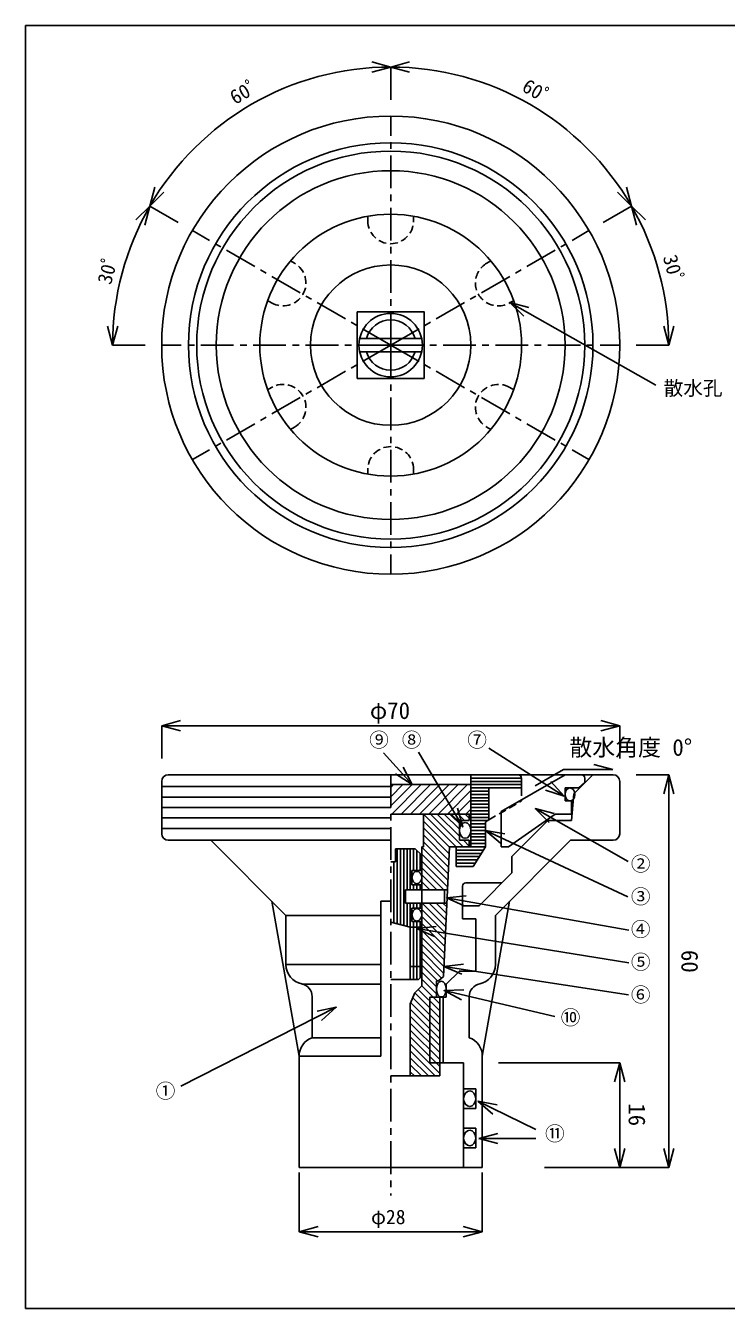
# Model space of a CAD drawing. Units: millimetres at full size, sheet at 1:1. Extents: x -140 to 140, y -97 to 99.
# Drawn here: x -139.9 to -32.9, y -96.9 to 99.1 of the extents above; entities that cross this region are included whole.
import ezdxf
from ezdxf.enums import TextEntityAlignment as Align

# ---------------------------------------------------------------- set-up
doc = ezdxf.new("R2010")
doc.units = ezdxf.units.MM
doc.linetypes.add('CHAIN1', pattern=[8, 5, -1, 1, -1])
doc.linetypes.add('DASHED1', pattern=[1.8, 1.2, -0.6])
doc.layers.add('0-0_図面枠', color=7, linetype='Continuous')
doc.layers.add('0-1_ノズル', color=4, linetype='Continuous')
doc.styles.add('ＭＳ ゴシック', font='')
doc.styles.get('ＭＳ ゴシック').set_extended_font_data('MS Gothic')

msp = doc.modelspace()

# ---------------------------------------------------------------- linework, layer by layer
at = {"layer": '0-0_図面枠', "color": 5}
msp.add_line((-139.949, 99.1), (140.051, 99.1), dxfattribs=at)
msp.add_lwpolyline([(-139.949, 99.1), (-139.949, -96.9), (140.051, -96.9), (140.051, 99.1)], dxfattribs=at)
at = {"layer": '0-1_ノズル', "color": 5}
msp.add_line((-139.949, 99.1), (140.051, 99.1), dxfattribs=at)
at = {"layer": '0-1_ノズル'}
for p, q in [((-84.158, 92.782), (-87.056, 93.558)), ((-84.158, 92.782), (-87.056, 92.005)), ((-84.158, 92.782), (-81.261, 93.558)), ((-84.158, 92.782), (-81.261, 92.005)), ((-84.158, 87.782), (-84.158, 92.782)), ((-84.158, 87.782), (-84.158, 92.782)), ((-120.964, 71.532), (-120.188, 74.429)), ((-120.964, 71.532), (-118.843, 73.653)), ((-47.352, 71.532), (-49.474, 73.653)), ((-47.352, 71.532), (-48.129, 74.429)), ((-120.964, 71.532), (-123.086, 69.41)), ((-120.964, 71.532), (-121.741, 68.634)), ((-116.634, 69.032), (-120.964, 71.532)), ((-116.634, 69.032), (-120.964, 71.532)), ((-51.682, 69.032), (-47.352, 71.532)), ((-51.682, 69.032), (-47.352, 71.532)), ((-47.352, 71.532), (-45.231, 69.41)), ((-47.352, 71.532), (-46.576, 68.634)), ((-65.968, 56.801), (-63.829, 54.697)), ((-126.658, 50.282), (-127.435, 53.179)), ((-126.658, 50.282), (-125.882, 53.179)), ((-41.658, 50.282), (-42.435, 53.179)), ((-41.658, 50.282), (-40.882, 53.179)), ((-79.413, 51.282), (-88.904, 51.282)), ((-121.658, 50.282), (-126.658, 50.282)), ((-79.413, 49.282), (-88.904, 49.282)), ((-46.658, 50.282), (-41.658, 50.282)), ((-119.158, -7.873), (-116.261, -7.097)), ((-49.158, -7.873), (-52.056, -7.097)), ((-119.158, -7.873), (-49.158, -7.873)), ((-119.158, -7.873), (-116.261, -8.65)), ((-119.158, -7.873), (-119.158, -12.873)), ((-49.158, -7.873), (-52.056, -8.65)), ((-49.158, -7.873), (-49.158, -12.873)), ((-80.894, -16.873), (-82.256, -14.201)), ((-41.658, -15.373), (-46.658, -15.373)), ((-41.658, -15.373), (-42.435, -18.271)), ((-41.658, -15.373), (-40.882, -18.271)), ((-41.658, -75.373), (-41.658, -15.373)), ((-64.158, -15.873), (-71.908, -15.873)), ((-64.158, -16.373), (-71.908, -16.373)), ((-64.158, -16.873), (-71.908, -16.873)), ((-69.158, -17.373), (-71.908, -17.373)), ((-57.66, -18.628), (-59.686, -16.415)), ((-69.158, -17.873), (-71.908, -17.873)), ((-69.158, -18.373), (-71.908, -18.373)), ((-69.158, -18.873), (-71.908, -18.873)), ((-69.158, -19.373), (-71.908, -19.373)), ((-73.137, -23.334), (-73.952, -20.447)), ((-69.158, -19.873), (-71.908, -19.873)), ((-69.158, -20.373), (-71.908, -20.373)), ((-69.158, -20.873), (-71.908, -20.873)), ((-69.158, -21.373), (-71.908, -21.373)), ((-62.058, -20.539), (-59.923, -22.646)), ((-69.158, -21.873), (-71.908, -21.873)), ((-69.355, -22.373), (-71.908, -22.373)), ((-69.658, -22.873), (-71.908, -22.873)), ((-69.658, -23.373), (-71.908, -23.373)), ((-69.658, -23.873), (-71.908, -23.873)), ((-69.658, -24.373), (-71.908, -24.373)), ((-69.658, -24.873), (-71.908, -24.873)), ((-69.658, -25.373), (-71.908, -25.373)), ((-69.658, -23.873), (-67.361, -25.803)), ((-83.158, -26.673), (-83.158, -38.137)), ((-82.658, -26.673), (-82.658, -38.271)), ((-82.158, -26.673), (-82.158, -38.405)), ((-81.658, -26.673), (-81.658, -32.973)), ((-81.158, -26.673), (-81.158, -32.973)), ((-80.658, -26.673), (-80.658, -29.973)), ((-80.158, -26.923), (-80.158, -29.973)), ((-79.658, -27.423), (-79.658, -29.973)), ((-69.971, -26.873), (-74.158, -26.873)), ((-70.283, -27.373), (-74.158, -27.373)), ((-69.658, -25.873), (-71.908, -25.873)), ((-69.658, -26.373), (-71.908, -26.373)), ((-83.658, -28.673), (-83.658, -38.003)), ((-70.596, -27.873), (-74.158, -27.873)), ((-70.908, -28.373), (-74.158, -28.373)), ((-71.221, -28.873), (-74.158, -28.873)), ((-80.658, -32.173), (-80.658, -32.973)), ((-80.158, -32.173), (-80.158, -32.973)), ((-79.658, -32.173), (-79.658, -32.973)), ((-81.658, -34.973), (-81.658, -38.539)), ((-81.158, -34.973), (-81.158, -38.673)), ((-80.658, -34.973), (-80.658, -35.773)), ((-80.158, -34.973), (-80.158, -35.773)), ((-79.658, -34.973), (-79.658, -35.773)), ((-75.626, -34.148), (-72.909, -35.419)), ((-80.658, -37.773), (-80.658, -46.673)), ((-80.196, -38.843), (-77.46, -40.073)), ((-80.158, -37.773), (-80.158, -46.673)), ((-79.658, -37.773), (-79.658, -46.423)), ((-76.029, -44.655), (-73.282, -45.861)), ((-75.989, -48.34), (-73.346, -49.759)), ((-92.481, -50.892), (-95.416, -51.511)), ((-49.158, -59.373), (-67.658, -59.373)), ((-49.158, -59.373), (-49.935, -62.271)), ((-49.158, -59.373), (-48.382, -62.271)), ((-49.158, -75.373), (-49.158, -59.373)), ((-70.825, -65.257), (-61.97, -69.558)), ((-70.825, -65.257), (-67.879, -65.825)), ((-70.825, -65.257), (-68.558, -67.222)), ((-70.698, -70.95), (-67.801, -70.173)), ((-61.97, -70.95), (-70.698, -70.95)), ((-70.698, -70.95), (-67.801, -71.726)), ((-49.158, -75.373), (-49.935, -72.475)), ((-49.158, -75.373), (-48.382, -72.475)), ((-41.658, -75.373), (-42.435, -72.475)), ((-41.658, -75.373), (-40.882, -72.475)), ((-98.158, -85.194), (-98.158, -76.161)), ((-70.158, -85.194), (-70.158, -76.161)), ((-49.158, -75.373), (-60.658, -75.373)), ((-41.658, -75.373), (-49.158, -75.373)), ((-98.158, -85.194), (-95.261, -84.417)), ((-98.158, -85.194), (-70.158, -85.194)), ((-98.158, -85.194), (-95.261, -85.97)), ((-70.158, -85.194), (-73.056, -84.417)), ((-70.158, -85.194), (-73.056, -85.97))]:
    msp.add_line(p, q, dxfattribs=at)
at = {"layer": '0-1_ノズル', "linetype": 'CHAIN1'}
for p, q in [((-84.158, 50.282), (-84.158, 85.282)), ((-84.158, 50.282), (-114.469, 67.782)), ((-84.158, 50.282), (-53.848, 67.782)), ((-84.158, 50.282), (-119.158, 50.282)), ((-84.158, 50.282), (-114.469, 32.782)), ((-84.158, 50.282), (-49.158, 50.282)), ((-84.158, 50.282), (-84.158, 15.282)), ((-84.158, 50.282), (-53.848, 32.782)), ((-84.158, -15.373), (-84.158, -79.671))]:
    msp.add_line(p, q, dxfattribs=at)
at = {"layer": '0-1_ノズル', "color": 7, "linetype": 'DASHED1'}
for p, q in [((-87.658, 69.282), (-87.658, 69.973)), ((-80.658, 69.282), (-80.658, 69.973)), ((-98.863, 62.813), (-99.462, 63.158)), ((-69.454, 62.813), (-68.855, 63.158)), ((-102.363, 56.75), (-102.962, 57.096)), ((-65.954, 56.75), (-65.355, 57.096)), ((-102.363, 43.813), (-102.962, 43.467)), ((-65.954, 43.813), (-65.355, 43.467)), ((-98.863, 37.75), (-99.462, 37.405)), ((-69.454, 37.75), (-68.855, 37.405)), ((-87.658, 31.282), (-87.658, 30.59)), ((-80.658, 31.282), (-80.658, 30.59)), ((-64.158, -17.373), (-64.158, -19.373)), ((-69.158, -22.26), (-64.158, -19.373))]:
    msp.add_line(p, q, dxfattribs=at)
at = {"layer": '0-1_ノズル', "color": 3}
for p, q in [((-89.258, 55.382), (-89.258, 45.182)), ((-89.258, 45.182), (-79.058, 45.182)), ((-118.158, -15.373), (-84.158, -15.373)), ((-50.158, -15.373), (-84.158, -15.373)), ((-64.658, -15.373), (-71.908, -15.373)), ((-71.908, -15.373), (-71.908, -26.373)), ((-57.508, -15.373), (-67.258, -21.002)), ((-57.508, -15.373), (-55.008, -15.373)), ((-119.158, -16.373), (-119.158, -24.373)), ((-64.158, -17.373), (-69.158, -17.373)), ((-69.158, -17.373), (-69.158, -22.26)), ((-64.158, -15.873), (-64.158, -16.373)), ((-64.158, -15.873), (-64.158, -17.373)), ((-57.508, -17.373), (-57.508, -19.373)), ((-55.436, -17.373), (-57.508, -17.373)), ((-55.436, -17.373), (-54.508, -16.508)), ((-54.508, -15.873), (-54.508, -16.508)), ((-49.158, -24.373), (-49.158, -16.373)), ((-56.508, -19.373), (-57.508, -19.373)), ((-56.508, -19.373), (-56.508, -21.373)), ((-72.658, -21.373), (-84.158, -21.373)), ((-79.158, -21.373), (-79.158, -26.373)), ((-72.658, -21.373), (-72.158, -21.373)), ((-72.158, -22.373), (-72.158, -21.373)), ((-67.258, -21.002), (-67.258, -26.373)), ((-59.008, -21.373), (-66.133, -26.373)), ((-59.008, -21.373), (-56.508, -21.373)), ((-73.658, -22.373), (-73.658, -25.373)), ((-72.158, -22.373), (-73.658, -22.373)), ((-69.158, -22.26), (-69.658, -22.549)), ((-69.658, -22.549), (-69.658, -26.373)), ((-118.158, -25.373), (-111.658, -25.373)), ((-111.658, -25.373), (-84.158, -25.373)), ((-72.158, -25.373), (-73.658, -25.373)), ((-72.158, -25.373), (-72.158, -26.373)), ((-68.158, -36.873), (-56.658, -25.373)), ((-56.658, -25.373), (-50.158, -25.373)), ((-83.408, -26.673), (-83.408, -28.673)), ((-80.408, -26.673), (-83.408, -26.673)), ((-80.408, -26.673), (-79.408, -27.673)), ((-79.158, -26.373), (-79.408, -26.373)), ((-75.158, -26.373), (-76.102, -46.183)), ((-72.158, -26.373), (-75.158, -26.373)), ((-74.158, -26.373), (-71.908, -26.373)), ((-74.158, -26.373), (-74.158, -29.373)), ((-71.533, -29.373), (-69.658, -26.373)), ((-67.258, -26.373), (-66.133, -26.373)), ((-83.408, -28.673), (-84.158, -28.673)), ((-79.408, -27.673), (-79.408, -29.973)), ((-71.533, -29.373), (-74.158, -29.373)), ((-65.658, -27.873), (-65.658, -30.373)), ((-80.908, -29.973), (-80.908, -32.173)), ((-80.908, -29.973), (-79.408, -29.973)), ((-70.658, -35.373), (-65.658, -30.373)), ((-81.908, -32.973), (-81.908, -34.973)), ((-81.908, -32.973), (-79.408, -32.973)), ((-80.908, -32.173), (-79.408, -32.173)), ((-79.408, -32.173), (-79.408, -32.973)), ((-73.158, -32.373), (-73.158, -35.373)), ((-67.158, -31.873), (-72.658, -31.873)), ((-85.658, -34.699), (-85.658, -58.373)), ((-85.658, -34.699), (-84.158, -34.699)), ((-81.908, -34.973), (-79.408, -34.973)), ((-79.408, -35.773), (-79.408, -34.973)), ((-70.158, -58.373), (-65.984, -34.699)), ((-100.158, -36.873), (-85.658, -36.873)), ((-80.908, -35.773), (-80.908, -37.773)), ((-80.908, -35.773), (-79.408, -35.773)), ((-73.158, -35.373), (-73.158, -37.373)), ((-73.158, -35.373), (-70.658, -35.373)), ((-68.158, -44.373), (-68.158, -36.873)), ((-81.158, -38.673), (-84.158, -37.869)), ((-81.158, -38.673), (-79.408, -38.673)), ((-81.158, -38.673), (-81.158, -46.673)), ((-80.908, -37.773), (-79.408, -37.773)), ((-79.408, -46.173), (-79.408, -37.773)), ((-73.158, -37.373), (-71.158, -37.373)), ((-71.158, -37.373), (-71.158, -45.373)), ((-100.158, -44.373), (-85.658, -44.373)), ((-81.158, -44.673), (-79.408, -44.673)), ((-79.908, -46.673), (-84.158, -46.673)), ((-79.908, -46.673), (-79.408, -46.173)), ((-76.825, -46.873), (-77.158, -46.873)), ((-76.825, -46.873), (-76.102, -46.183)), ((-85.658, -47.373), (-97.758, -47.373)), ((-81.158, -50.373), (-80.451, -48.666)), ((-80.451, -48.666), (-79.408, -47.623)), ((-75.658, -47.373), (-75.658, -49.373)), ((-96.158, -49.272), (-96.158, -55.545)), ((-81.158, -50.373), (-81.158, -61.373)), ((-78.158, -49.373), (-78.158, -59.373)), ((-75.658, -49.373), (-78.158, -49.373)), ((-76.658, -49.373), (-76.658, -61.373)), ((-76.158, -49.373), (-76.158, -59.373)), ((-72.158, -49.272), (-72.158, -55.545)), ((-96.158, -55.545), (-85.658, -55.545)), ((-98.158, -58.373), (-98.158, -75.373)), ((-70.158, -75.373), (-70.158, -58.373)), ((-78.158, -59.373), (-73.008, -59.373)), ((-73.008, -59.373), (-73.008, -75.373)), ((-81.158, -61.373), (-84.158, -61.373)), ((-81.158, -61.373), (-76.658, -61.373)), ((-73.008, -63.373), (-71.158, -63.373)), ((-71.158, -63.373), (-71.158, -66.373)), ((-73.008, -66.373), (-73.008, -69.373)), ((-71.158, -66.373), (-73.008, -66.373)), ((-73.008, -69.373), (-71.158, -69.373)), ((-71.158, -69.373), (-71.158, -72.373)), ((-71.158, -72.373), (-73.008, -72.373)), ((-98.158, -75.373), (-70.158, -75.373))]:
    msp.add_line(p, q, dxfattribs=at)
at = {"layer": '0-1_ノズル', "color": 7}
for p, q in [((-57.723, -14.573), (-62.053, -17.073)), ((-57.723, -14.573), (-52.723, -14.573)), ((-50.223, -14.573), (-57.723, -14.573)), ((-50.223, -14.573), (-53.121, -13.797)), ((-84.158, -17.173), (-119.158, -17.173)), ((-84.158, -18.773), (-119.158, -18.773)), ((-84.158, -20.373), (-119.158, -20.373)), ((-79.158, -21.373), (-74.158, -26.373)), ((-78.098, -21.373), (-73.098, -26.373)), ((-77.037, -21.373), (-73.658, -24.752)), ((-75.976, -21.373), (-73.649, -23.7)), ((-74.916, -21.373), (-73.658, -22.631)), ((-73.855, -21.373), (-72.855, -22.373)), ((-72.794, -21.373), (-72.158, -22.009)), ((-84.158, -21.973), (-119.158, -21.973)), ((-79.158, -22.434), (-75.161, -26.431)), ((-79.158, -23.495), (-75.209, -27.444)), ((-84.158, -23.573), (-119.158, -23.573)), ((-79.158, -24.555), (-75.258, -28.456)), ((-73.037, -25.373), (-72.158, -26.252)), ((-79.408, -26.427), (-75.354, -30.481)), ((-79.158, -25.616), (-75.306, -29.469)), ((-79.408, -27.487), (-75.402, -31.493)), ((-79.408, -28.548), (-75.45, -32.506)), ((-79.408, -29.609), (-76.044, -32.973)), ((-79.408, -30.669), (-77.104, -32.973)), ((-79.408, -31.73), (-78.165, -32.973)), ((-79.408, -32.791), (-79.226, -32.973)), ((-75.473, -32.973), (-79.408, -32.973)), ((-75.908, -34.973), (-75.908, -32.973)), ((-75.568, -34.973), (-79.408, -34.973)), ((-79.347, -34.973), (-75.74, -38.581)), ((-78.286, -34.973), (-75.691, -37.568)), ((-77.226, -34.973), (-75.643, -36.556)), ((-76.165, -34.973), (-75.595, -35.543)), ((-79.408, -35.973), (-75.788, -39.593)), ((-79.408, -37.033), (-75.836, -40.605)), ((-79.408, -38.094), (-75.884, -41.618)), ((-79.408, -39.155), (-75.933, -42.63)), ((-79.408, -40.215), (-75.981, -43.643)), ((-79.408, -41.276), (-76.029, -44.655)), ((-79.408, -42.336), (-76.077, -45.668)), ((-79.408, -43.397), (-76.368, -46.437)), ((-79.408, -44.458), (-76.993, -46.873)), ((-79.408, -45.518), (-77.158, -47.768)), ((-79.408, -46.579), (-77.158, -48.829)), ((-80.467, -48.703), (-76.658, -52.511)), ((-79.947, -48.162), (-76.658, -51.45)), ((-79.417, -47.632), (-76.658, -50.39)), ((-81.088, -50.203), (-76.658, -54.632)), ((-80.777, -49.453), (-76.658, -53.572)), ((-81.158, -51.193), (-76.658, -55.693)), ((-81.158, -52.254), (-76.658, -56.754)), ((-81.158, -53.314), (-76.658, -57.814)), ((-81.158, -54.375), (-76.658, -58.875)), ((-81.158, -55.436), (-76.658, -59.936)), ((-81.158, -56.496), (-76.658, -60.996)), ((-81.158, -57.557), (-77.342, -61.373)), ((-81.158, -58.618), (-78.403, -61.373)), ((-81.158, -59.678), (-79.463, -61.373)), ((-81.158, -60.739), (-80.524, -61.373))]:
    msp.add_line(p, q, dxfattribs=at)
at = {"layer": '0-1_ノズル', "color": 2}
for p, q in [((-71.908, -16.873), (-84.158, -16.873)), ((-80.894, -16.873), (-84.158, -20.138)), ((-82.308, -16.873), (-84.158, -18.724)), ((-83.722, -16.873), (-84.158, -17.31)), ((-79.479, -16.873), (-83.979, -21.373)), ((-78.065, -16.873), (-82.565, -21.373)), ((-76.651, -16.873), (-81.151, -21.373)), ((-75.237, -16.873), (-79.737, -21.373)), ((-73.823, -16.873), (-78.323, -21.373)), ((-72.408, -16.873), (-76.908, -21.373)), ((-71.908, -17.787), (-75.494, -21.373)), ((-71.908, -19.202), (-74.08, -21.373)), ((-71.908, -20.616), (-72.662, -21.37)), ((-72.158, -21.373), (-71.908, -21.373))]:
    msp.add_line(p, q, dxfattribs=at)
at = {"layer": '0-1_ノズル', "color": 5}
msp.add_lwpolyline([(-139.949, 99.1), (-139.949, -96.9), (140.051, -96.9), (140.051, 99.1)], dxfattribs=at)
at = {"layer": '0-1_ノズル', "color": 3}
for points in [[(-89.258, 55.382), (-79.058, 55.382), (-79.058, 45.182)], [(-53.243, -15.373), (-56.158, -18.288), (-56.508, -22.373)], [(-65.658, -27.873), (-60.158, -22.373), (-56.508, -22.373)], [(-100.158, -44.373), (-100.158, -36.873), (-111.658, -25.373)], [(-79.408, -47.623), (-79.408, -47.369), (-79.408, -26.373)], [(-85.658, -58.373), (-98.158, -58.373), (-102.333, -34.699)], [(-77.158, -46.873), (-77.158, -49.373), (-76.658, -49.373)], [(-71.158, -45.373), (-73.658, -45.373), (-75.658, -47.373)]]:
    msp.add_lwpolyline(points, dxfattribs=at)
at = {"layer": '0-1_ノズル'}
for points in [[(-43.642, 44.153), (-65.968, 56.801), (-63.064, 56.048)], [(-69.155, -11.297), (-57.66, -18.628), (-60.521, -17.724)], [(-85.265, -12.021), (-80.894, -16.873), (-83.41, -15.24)], [(-79.925, -11.93), (-73.137, -23.334), (-75.286, -21.241)], [(-47.854, -28.614), (-62.058, -20.539), (-59.155, -21.296)], [(-47.926, -34.022), (-69.658, -23.873), (-66.704, -24.396)], [(-47.768, -39.093), (-75.626, -34.148), (-72.637, -33.89)], [(-47.768, -44.101), (-80.196, -38.843), (-77.211, -38.54)], [(-47.813, -48.974), (-76.029, -44.655), (-73.047, -44.326)], [(-59.046, -52.323), (-75.989, -48.34), (-72.99, -48.248)], [(-116.223, -62.946), (-92.481, -50.892), (-94.713, -52.896)]]:
    msp.add_lwpolyline(points, dxfattribs=at)
at = {"layer": '0-1_ノズル', "color": 3}
for radius in [35, 30.915, 29.65, 26.65, 20, 12.25]:
    msp.add_circle((-84.158, 50.282), radius, dxfattribs=at)
at = {"layer": '0-1_ノズル'}
msp.add_circle((-84.158, 50.282), 4.85, dxfattribs=at)
for radius, start, end in [(42.5, 90, 150), (42.5, 30, 90), (42.5, 150, 180), (42.5, 360, 30), (3.85, 15.05465, 164.94535), (3.85, 195.05465, 344.94535)]:
    msp.add_arc((-84.158, 50.282), radius, start, end, dxfattribs=at)
at = {"layer": '0-1_ノズル', "color": 7, "linetype": 'DASHED1'}
for centre, start, end in [((-84.158, 69.282), 180, 0), ((-100.613, 59.782), 240, 60), ((-67.704, 59.782), 120, 300), ((-100.613, 40.782), 300, 120), ((-67.704, 40.782), 60, 240), ((-84.158, 31.282), 0, 180)]:
    msp.add_arc(centre, 3.5, start, end, dxfattribs=at)
at = {"layer": '0-1_ノズル', "color": 3}
for centre, radius, start, end in [((-118.158, -16.373), 1, 90, 180), ((-118.158, -16.373), 1, 90, 180), ((-118.158, -16.373), 1, 90, 180), ((-64.658, -15.873), 0.5, 0, 90), ((-55.008, -15.873), 0.5, 0, 90), ((-50.158, -16.373), 1, 0, 90), ((-118.158, -24.373), 1, 180, 270), ((-50.158, -24.373), 1, 270, 0), ((-72.658, -32.373), 0.5, 90, 180), ((-97.158, -44.373), 3, 180, 258.46304), ((-71.158, -44.373), 3, 281.53696, 0), ((-98.158, -49.272), 2, 0, 78.46304), ((-70.158, -49.272), 2, 101.53696, 180), ((-95.158, -58.373), 3, 109.47122, 180), ((-73.158, -58.373), 3, 0, 70.52878)]:
    msp.add_arc(centre, radius, start, end, dxfattribs=at)
at = {"layer": '0-1_ノズル', "color": 7}
for centre, major_axis, ratio in [((-56.758, -18.373), (0, 1), 0.75), ((-72.783, -23.873), (0, 1.2), 0.7292), ((-80.158, -31.073), (0, 0.95), 0.7895), ((-80.158, -36.773), (0, 0.95), 0.7895), ((-76.408, -48.123), (0, 1.2), 0.625), ((-72.083, -64.873), (0, 1.2), 0.770833), ((-72.083, -70.873), (0, 1.2), 0.770833)]:
    msp.add_ellipse(centre, major_axis=major_axis, ratio=ratio, dxfattribs=at)

# ---------------------------------------------------------------- texts
at = {"layer": '0-1_ノズル', "color": 7, "style": 'ＭＳ ゴシック'}
for s, height, rotation, p in [('60ﾟ', 2.199, 30, (-107.607, 86.396)), ('60ﾟ', 2.199, 330, (-64.607, 88.646)), ('30ﾟ', 2.199, 75, (-126.276, 59.237)), ('30ﾟ', 2.199, 285, (-43.206, 63.584)), ('60', 2.566, 270, (-40.496, -42.134)), ('16', 2.566, 270, (-48.557, -65.566))]:
    msp.add_text(s, height=height, rotation=rotation, dxfattribs=at).set_placement(p, align=Align.BOTTOM_LEFT)
for s, height, p in [('散水孔', 2.199, (-42.439, 41.954)), ('φ70', 2.566, (-87.341, -7.61)), ('⑨', 2.199, (-87.45, -11.796)), ('⑧', 2.199, (-82.45, -11.796)), ('⑦', 2.199, (-72.45, -11.796)), ('散水角度 0°', 2.566, (-56.852, -13.239)), ('②', 2.199, (-47.444, -30.737)), ('③', 2.199, (-47.444, -35.737)), ('④', 2.199, (-47.444, -40.737)), ('⑤', 2.199, (-47.444, -45.737)), ('⑥', 2.199, (-47.444, -50.737)), ('⑩', 2.199, (-58.17, -54.222)), ('①', 2.199, (-120.071, -65.436)), ('⑪', 2.199, (-60.564, -71.957)), ('φ28', 2.199, (-87.158, -84.694))]:
    msp.add_text(s, height=height, dxfattribs=at).set_placement(p, align=Align.BOTTOM_LEFT)

doc.saveas('drawing.dxf')
